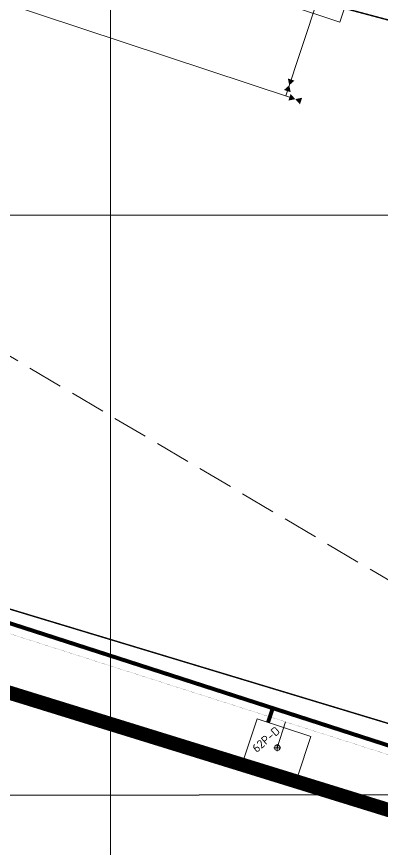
# Model space of a CAD drawing. Header units: millimetres. Extents: x 519 to 9564855, y -810 to 5021775.
# Drawn here: x 9525867 to 9526384, y 4998103 to 4999281 of the extents above; entities that cross this region are included whole.
import ezdxf

# ---------------------------------------------------------------- set-up
doc = ezdxf.new("R2010")
doc.units = ezdxf.units.MM
doc.header["$LTSCALE"] = 2
doc.header["$MEASUREMENT"] = 0
doc.header["$PDMODE"] = 2
doc.header["$PDSIZE"] = 5
for name, pattern in [('92051501$0$GROUND2', [35, 25, -10]), ('DASHED', [0.75, 0.5, -0.25]), ('DASHED2', [9.525, 6.35, -3.175]), ('HIDDEN2', [4.7625, 3.175, -1.5875])]:
    doc.linetypes.add(name, pattern=pattern)
for name, color, linetype in [('0_ANNOT_Dimensions', 7, 'Continuous'), ('Existing roads', 41, 'Continuous'), ('GRID_PULKOVO', 7, 'Continuous'), ('new 100 wells', 131, 'Continuous'), ('OilColl&Flowlines', 3, 'Continuous'), ('ROAD_FIELD', 255, '92051501$0$GROUND2'), ('водавод', 5, 'Continuous'), ('МГ-земельный участок', 7, 'Continuous'), ('Скважины  2018 года', 7, 'Continuous')]:
    doc.layers.add(name, color=color, linetype=linetype)
doc.layers.add('Land lease as of 24.06.2004', color=47, linetype='HIDDEN2', lineweight=70)
doc.styles.add('Elect', font='isocpeur.ttf')
doc.styles.get("Standard").update_dxf_attribs({"font": 'isocpeur.ttf', "width": 0.5})
doc.dimstyles.new('ISO-25', dxfattribs={"dimtxt": 15, "dimasz": 10, "dimexe": 5, "dimexo": 5, "dimgap": 5, "dimtad": 1, "dimtxsty": 'Standard', "dimblk": 'OBLIQUE', "dimcen": 50, "dimadec": 0, "dimazin": 0, "dimtfac": 1, "dimtmove": 0, "dimatfit": 3, "dimfxl": 0, "dimarcsym": 0})

# ---------------------------------------------------------------- blocks, each defined once
blk = doc.blocks.new('_Oblique')
at = {"color": 0, "linetype": 'ByBlock', "lineweight": -2}
blk.add_line((-0.5, -0.5), (0.5, 0.5), dxfattribs=at)
blk = doc.blocks.new('*D111')
at = {"layer": '0_ANNOT_Dimensions', "color": 0, "lineweight": -2, "transparency": 16777216}
for p, q in [((9540956.6, 4998200.1), (9521531.3, 4998171.8)), ((9540956.6, 4998203), (9540956.6, 4998205.1)), ((9521531.3, 4998174.7), (9521531.3, 4998176.8))]:
    blk.add_line(p, q, dxfattribs=at)
at = {"layer": 'DEFPOINTS', "color": 0, "linetype": 'ByBlock', "lineweight": 25, "transparency": 16777216}
for p in [(9540956.6, 4998198), (9521531.3, 4998171.8), (9521531.3, 4998169.7)]:
    blk.add_point(p, dxfattribs=at)
at = {"layer": '0_ANNOT_Dimensions', "color": 0, "linetype": 'ByBlock', "lineweight": -2, "transparency": 16777216, "xscale": 10, "yscale": 10, "zscale": 10}
for p, rotation in [((9540956.6, 4998200.1), 0.08345723362022996), ((9521531.3, 4998171.8), 180.0834572336203)]:
    blk.add_blockref('_Oblique', p, dxfattribs=dict(at, rotation=rotation))
at = {"layer": '0_ANNOT_Dimensions', "color": 0, "linetype": 'ByBlock', "lineweight": 25, "transparency": 16777216, "insert": (9531243.9, 4998199.9), "char_height": 15, "attachment_point": 5, "rotation": 0.0835, "bg_fill": 3, "box_fill_scale": 1.25, "bg_fill_color": 256, "bg_fill_true_color": 13158600, "bg_fill_transparency": 0}
blk.add_mtext('19425,33', dxfattribs=at)

msp = doc.modelspace()

# ---------------------------------------------------------------- linework, layer by layer
at = {"layer": 'Existing roads', "color": 8, "lineweight": 0, "const_width": 5.7, "flags": 128}
for points in [[(9525635.16237, 4998493.61892), (9526778.00879, 4998124.94409)], [(9526228.98855, 4998299.18998), (9526223.18116, 4998281.65433)]]:
    msp.add_lwpolyline(points, dxfattribs=at)
at = {"layer": 'GRID_PULKOVO', "lineweight": 0}
for p, q in [((9526000, 5011000), (9526000, 4992000)), ((9519000, 4999000), (9533000, 4999000))]:
    msp.add_line(p, q, dxfattribs=at)
at = {"layer": 'Land lease as of 24.06.2004', "color": 34, "linetype": 'DASHED', "lineweight": 0, "ltscale": 50, "const_width": 20}
msp.add_lwpolyline([(9519654.3, 5003739.6), (9532971.6, 5004566.6), (9534671.1, 5001241.4), (9547648.8, 4998330.8), (9546800.6, 4994774.1), (9538599.5, 4994719.2), (9534700.1, 4995931.6), (9534118, 4994384.9), (9531927.8, 4994990.9), (9532139.5, 4996381.2), (9522290.1, 4999426.3), (9519885.3, 4999727), (9519654.3, 5003739.6)], dxfattribs=at)
at = {"layer": 'new 100 wells', "color": 0, "linetype": 'ByBlock', "lineweight": 0}
msp.add_lwpolyline([(9526249.18202, 4999298.27759), (9526325.16254, 4999273.13701), (9526344.01798, 4999330.12241), (9526268.03745, 4999355.26299)], close=True, dxfattribs=at)
at = {"layer": 'OilColl&Flowlines', "lineweight": 0}
for p, q in [((9526256.40694, 4999166.00665), (9525652.95638, 4999365.67751)), ((9526296.6, 4999314.2), (9526248.22507, 4999168.71389))]:
    msp.add_line(p, q, dxfattribs=at)
for points in [[(9526260.65133, 4999190.46144), (9526253.2353, 4999183.85596), (9526251.2228, 4999193.58117)], [(9526260.65133, 4999190.46144), (9526253.2353, 4999183.85596), (9526251.2228, 4999193.58117)], [(9526255.2478, 4999174.13075), (9526245.81927, 4999177.25048), (9526253.2353, 4999183.85596)], [(9526255.2478, 4999174.13075), (9526245.81927, 4999177.25048), (9526253.2353, 4999183.85596)], [(9526252.07182, 4999162.21067), (9526255.19155, 4999171.6392), (9526261.79703, 4999164.22317)], [(9526268.40251, 4999156.80714), (9526261.79703, 4999164.22317), (9526271.52223, 4999166.23567)]]:
    msp.add_solid(points, dxfattribs=at)
at = {"layer": 'ROAD_FIELD', "lineweight": 0, "flags": 128}
msp.add_lwpolyline([(9525235.764, 4999937.663), (9525214.39793, 4999829.87718), (9525321.24899, 4999667.56701), (9525352.23578, 4999589.6154), (9525343.68774, 4999507.39244), (9525314.86562, 4999410.99821), (9525458.57511, 4999034.13591), (9525576.409, 4998966.23), (9526584.332, 4998370.48), (9527466.568, 4997825.709), (9528210.595, 4997352.658), (9528869.07269, 4996898.17941), (9528972.75783, 4996662.28052), (9529123.69984, 4996420.82557), (9529215.75408, 4996285.60314), (9529485.58681, 4996011.89516), (9529675.24078, 4995836.771), (9529872.299, 4995626.546), (9529974.57266, 4995534.13463), (9530170.987, 4995478.846), (9530259.524, 4995458.31), (9530549.231, 4995452.531), (9530549.231, 4995452.531), (9530549.231, 4995452.531), (9530549.231, 4995452.531)], dxfattribs=at)
at = {"layer": 'водавод', "color": 3, "ltscale": 50, "const_width": 0.2}
msp.add_lwpolyline([(9527542.3561, 4997868.86109), (9522799.8, 4999383.82629)], dxfattribs=at)
at = {"layer": 'МГ-земельный участок', "color": 34, "linetype": 'DASHED2', "lineweight": 25, "ltscale": 5, "const_width": 2}
msp.add_lwpolyline([(9522271, 4999525), (9527884, 4997830), (9530104, 4997995), (9529358.40073, 4998522.43877), (9528467.29836, 4998113.15535), (9526935, 4999132), (9522496, 5000315), (9522167.80801, 4999999.48247)], close=True, dxfattribs=at)
at = {"layer": 'Скважины  2018 года', "color": 3, "linetype": 'ByBlock', "lineweight": 0, "ltscale": 50}
msp.add_line((9526236.3, 4998245.7), (9526248.03747, 4998282.31907), dxfattribs=at)
at = {"layer": 'Скважины  2018 года', "color": 0, "linetype": 'ByBlock', "lineweight": 0}
msp.add_lwpolyline([(9526188.88202, 4998229.77759), (9526207.73745, 4998286.76299), (9526283.71798, 4998261.62241), (9526264.86255, 4998204.63701), (9526188.88202, 4998229.77759)], dxfattribs=at)
msp.add_circle((9526236.3, 4998245.7), 4, dxfattribs=at)
msp.add_point((9526236.3, 4998245.7), dxfattribs=at)

# ---------------------------------------------------------------- texts
at = {"layer": 'Скважины  2018 года', "color": 0, "linetype": 'ByBlock', "lineweight": 0, "style": 'Elect'}
msp.add_text('62P-D', height=12, rotation=41, dxfattribs=at).set_placement((9526207.12361, 4998238.03807))

# ---------------------------------------------------------------- next in the draw order: dimensions: what is measured, and where the dimension line sits
at = {"layer": '0_ANNOT_Dimensions', "linetype": 'ByBlock', "lineweight": 25}
dim = msp.add_aligned_dim(p1=(9540956.6, 4998198), p2=(9521531.287, 4998169.705), distance=-2.08809, dimstyle='ISO-25', override={"dimtfill": 1}, dxfattribs=at)
dim.commit()
dim.dimension.update_dxf_attribs({"geometry": '*D111', "text_midpoint": (9531243.92007, 4998199.94057)})

doc.saveas('drawing.dxf')
